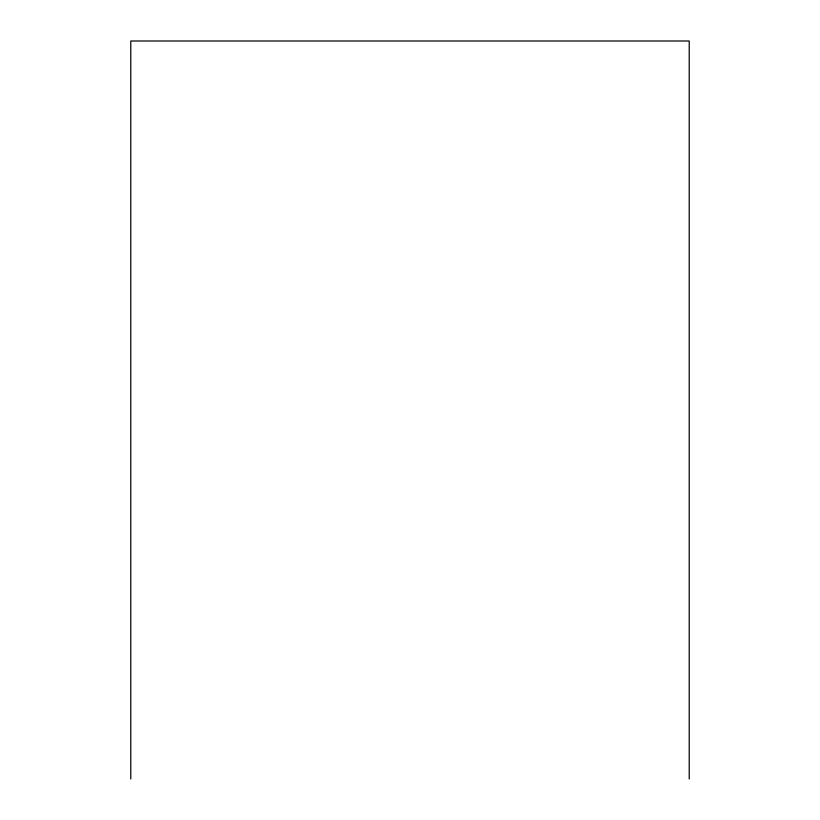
<?xml version="1.0" encoding="UTF-8"?>
<svg xmlns="http://www.w3.org/2000/svg" width="820" height="820" viewBox="0 0 820 820"><rect width="100%" height="100%" fill="white"/><g stroke="black" fill="none" stroke-linecap="round" stroke-linejoin="round"><path stroke-width="1.23" d="M689.22 779L689.22 41L130.78 41L130.78 779"/></g></svg>
